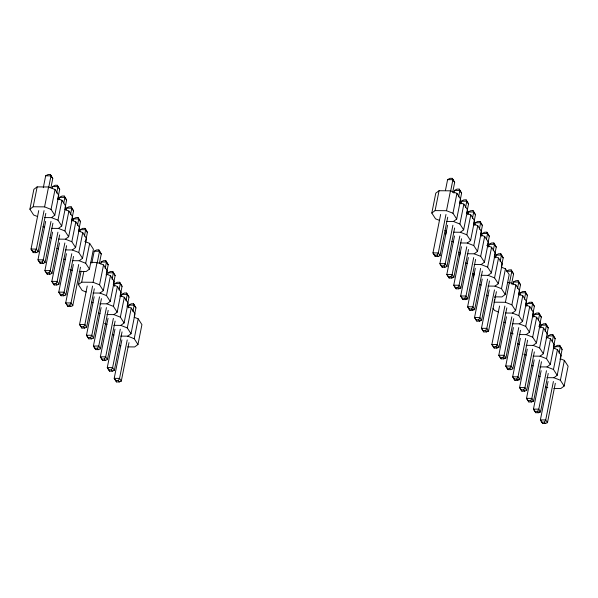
<?xml version="1.0" encoding="UTF-8"?>
<svg xmlns="http://www.w3.org/2000/svg" width="598" height="598" viewBox="0 0 598 598"><rect width="100%" height="100%" fill="white"/><g stroke="black" fill="none" stroke-linecap="round" stroke-linejoin="round"><path stroke-width="0.9" d="M37.681 216.588L33.638 215.003L29.9 209.195L33.869 189.319L37.151 186.882L48.55 186.987L55.023 189.521L58.761 195.329L54.792 215.205L51.51 217.642L44.491 217.575M29.9 209.195L33.182 206.759L37.151 186.882M38.728 210.586L31.044 249.037L33.376 252.633L36.044 252.662L38.123 251.803L45.807 213.351M43.303 187.697L45.68 175.797L48.132 174.481L50.359 174.504L52.759 178.563L50.927 187.72M33.182 206.759L44.581 206.871L48.55 186.987M44.058 210.638L36.373 249.089L35.17 251.302L36.044 252.662M48.632 187.75L51.009 175.849L50.359 174.504M45.657 221.365L37.973 259.809L40.305 263.412L42.974 263.434L45.052 262.574L52.916 223.211M52.243 188.407L52.609 186.576L55.061 185.26L57.288 185.283L59.688 189.342L57.677 199.411M54.792 215.205L51.054 209.397L55.023 189.521M50.987 221.41L43.303 259.861L42.099 262.074L42.974 263.434M56.66 193.034L57.939 186.628L57.288 185.283M52.587 232.136L44.91 270.588L47.242 274.183L49.903 274.213L51.981 273.353L59.665 234.902M59.172 199.179L59.538 197.347L61.99 196.032L64.218 196.054L64.943 197.191L66.617 200.113L64.973 208.358M51.428 228.354L58.44 228.421L61.721 225.984L57.984 220.176L61.953 200.3L57.909 198.715M57.916 232.188L50.239 270.64L49.029 272.852L49.903 274.213M63.777 202.894L64.868 197.4L64.218 196.054M61.721 225.984L65.69 206.101L61.953 200.3M59.523 242.915L51.839 281.359L54.171 284.962L56.832 284.984L58.91 284.125L66.595 245.681M66.109 209.958L66.468 208.126L68.92 206.811L71.147 206.833L73.547 210.892L71.536 220.961M58.357 239.125L65.369 239.193L68.65 236.756L64.913 230.948L68.89 211.072L64.838 209.487M64.853 242.96L57.169 281.411L55.965 283.624L56.832 284.984M70.519 214.585L71.805 208.179L71.147 206.833M68.65 236.756L72.62 216.88L68.89 211.072M66.453 253.687L58.768 292.138L61.101 295.733L63.769 295.763L65.847 294.904L73.524 256.452M73.038 220.729L73.405 218.898L75.849 217.582L78.076 217.605L80.476 221.664L78.652 230.821M65.287 249.904L72.298 249.971L75.58 247.535L71.842 241.727L75.819 221.851L71.767 220.266M71.782 253.739L64.098 292.19L62.895 294.403L63.769 295.763M77.448 225.364L78.734 218.95L78.076 217.605M75.58 247.535L79.549 227.651L75.819 221.851M73.382 264.466L65.698 302.909L68.03 306.512L70.699 306.535L72.777 305.675L80.461 267.231M79.968 231.508L80.334 229.677L82.786 228.361L85.006 228.384L85.738 229.512L87.405 232.443L85.761 240.68M72.216 260.676L79.228 260.743L82.509 258.306L78.779 252.498L82.748 232.622L78.704 231.037M78.712 264.51L71.027 302.962L69.824 305.182L70.699 306.535M84.385 236.135L85.663 229.729L85.006 228.384M82.509 258.306L86.486 238.43L82.748 232.622M86.194 292.011L82.15 290.434L78.413 284.626L81.119 271.073M78.413 284.626L81.694 282.189L83.862 271.343M79.145 271.455L86.164 271.522L89.438 269.085L85.708 263.277L89.678 243.401L84.819 241.502M89.438 269.085L93.415 249.202L89.678 243.401M87.241 286.016L79.556 324.46L81.896 328.063L84.557 328.085L86.635 327.226L94.32 288.782M91.815 263.127L94.192 251.227L96.644 249.912L98.872 249.934L101.271 253.993L99.44 263.15M81.694 282.189L93.094 282.293L97.063 262.417L103.536 264.951L107.274 270.752L103.305 290.635L100.023 293.072L93.011 293.005M92.57 286.068L84.886 324.512L83.683 326.732L84.557 328.085M97.145 263.18L99.522 251.28L98.872 249.934M94.17 296.787L86.493 335.239L88.825 338.834L91.487 338.864L93.565 338.005L101.436 298.641M100.756 263.83L101.122 261.999L103.574 260.683L105.801 260.706L108.201 264.764L106.19 274.841M103.305 290.635L99.567 284.827L103.536 264.951M99.5 296.84L91.823 335.291L90.612 337.504L91.487 338.864M105.173 268.465L106.451 262.051L105.801 260.706M101.107 307.566L93.423 346.01L95.755 349.613L98.416 349.636L100.494 348.776L108.178 310.332M107.692 274.609L108.051 272.778L110.503 271.462L112.73 271.485L115.13 275.543L113.299 284.7M99.941 303.777L106.952 303.844L110.234 301.407L106.496 295.599L110.473 275.723L106.422 274.138M106.437 307.619L98.752 346.063L97.549 348.283L98.416 349.636M112.103 279.236L113.388 272.83L112.73 271.485M110.234 301.407L114.203 281.531L110.473 275.723M108.036 318.338L100.352 356.789L102.684 360.385L105.353 360.415L107.431 359.555L115.108 321.104M114.435 286.3L114.988 283.549L117.432 282.234L119.66 282.256L122.059 286.315L120.049 296.391M106.87 314.555L113.882 314.623L117.163 312.186L113.426 306.378L117.402 286.502L113.351 284.917M113.366 318.39L105.682 356.842L104.478 359.054L105.353 360.415M119.032 290.015L120.318 283.601L119.66 282.256M117.163 312.186L121.132 292.302L117.402 286.502M114.966 329.117L107.281 367.561L109.613 371.164L112.282 371.186L114.36 370.326L122.044 331.883M121.551 296.16L121.917 294.328L124.369 293.013L126.589 293.035L128.989 297.094L127.165 306.251M113.799 325.327L120.811 325.394L124.092 322.957L120.362 317.149L124.332 297.273L120.288 295.689M120.295 329.169L112.611 367.613L111.407 369.833L112.282 371.186M125.969 300.787L127.247 294.38L126.589 293.035M124.092 322.957L128.069 303.081L124.332 297.273M121.895 339.888L114.211 378.34L116.543 381.935L119.211 381.965L121.289 381.105L128.974 342.654M128.301 307.85L128.847 305.1L131.298 303.784L133.526 303.806L135.925 307.873L134.273 316.11M120.729 336.106L127.748 336.173L131.022 333.736L127.292 327.928L131.261 308.052L127.217 306.468M127.225 339.941L119.54 378.392L118.337 380.605L119.211 381.965M132.898 311.565L134.176 305.152L133.526 303.806M131.022 333.736L134.999 313.853L131.261 308.052M127.658 346.877L134.677 346.945L137.959 344.508L134.221 338.7L138.19 318.824L134.146 317.239M137.959 344.508L141.928 324.632L138.19 318.824M439.597 220.423L435.553 218.846L431.816 213.038L435.785 193.161L439.067 190.725L450.466 190.829L456.939 193.363L460.677 199.171L456.708 219.047L453.426 221.484L446.407 221.417M431.816 213.038L435.097 210.601L439.067 190.725M440.644 214.428L432.959 252.879L435.292 256.475L437.96 256.497L440.038 255.645L447.723 217.194M445.398 190.627L447.596 179.639L450.047 178.324L452.275 178.346L454.674 182.405L452.656 192.474M435.097 210.601L446.497 210.713L450.466 190.829M445.973 214.48L438.289 252.924L437.086 255.144L437.96 256.497M450.548 191.592L452.925 179.692L452.275 178.346M445.674 234.588L446.4 230.978M447.573 225.199L439.889 263.651L442.221 267.254L444.89 267.276L446.968 266.416L454.652 227.973M453.979 193.161L454.525 190.418L456.977 189.103L459.204 189.118L461.604 193.184L459.593 203.253M456.708 219.047L452.97 213.239L456.939 193.363M452.903 225.252L445.218 263.703L444.015 265.916L444.89 267.276M458.576 196.877L459.855 190.47L459.204 189.118M454.502 235.978L446.826 274.43L449.158 278.025L451.819 278.048L453.897 277.195L461.581 238.744M460.909 203.94L461.454 201.19L463.906 199.874L466.134 199.896L468.533 203.955L466.702 213.112M453.344 232.196L460.355 232.263L463.637 229.819L459.899 224.018L463.869 204.135L459.825 202.558M459.832 236.031L452.155 274.475L450.944 276.695L451.819 278.048M465.506 207.648L466.784 201.242L466.134 199.896M463.637 229.819L467.606 209.943L463.869 204.135M459.541 256.138L460.079 253.425M461.439 246.757L453.755 285.201L456.087 288.804L458.748 288.827L460.826 287.967L468.511 249.523M467.838 214.712L468.384 211.969L470.835 210.653L473.063 210.668L475.462 214.734L473.452 224.803M460.273 242.967L467.285 243.035L470.566 240.598L466.829 234.79L470.805 214.914L466.754 213.329M466.769 246.802L459.085 285.253L457.881 287.466L458.748 288.827M472.435 218.427L473.721 212.021L473.063 210.668M470.566 240.598L474.535 220.722L470.805 214.914M468.369 257.529L460.684 295.98L463.016 299.576L465.685 299.598L467.763 298.746L475.627 259.382M474.767 225.491L475.32 222.74L477.765 221.424L479.992 221.447L482.392 225.506L480.568 234.663M467.202 253.746L474.214 253.814L477.496 251.369L473.758 245.569L477.735 225.685L473.683 224.108M473.698 257.581L466.014 296.025L464.81 298.245L465.685 299.598M479.364 229.198L480.65 222.792L479.992 221.447M477.496 251.369L481.465 231.493L477.735 225.685M473.399 277.689L474.304 273.174M475.298 268.308L467.614 306.752L469.946 310.355L472.614 310.377L474.692 309.517L482.377 271.073M481.696 236.262L482.25 233.519L484.701 232.203L486.922 232.218L489.321 236.285L487.676 244.522M474.132 264.518L481.143 264.585L484.425 262.148L480.695 256.34L484.664 236.464L480.62 234.879M480.628 268.353L472.943 306.804L471.74 309.017L472.614 310.377M486.48 239.058L487.579 233.571L486.922 232.218M484.425 262.148L488.402 242.272L484.664 236.464M482.227 279.079L474.543 317.531L476.875 321.126L479.544 321.148L481.622 320.296L489.485 280.933M488.633 247.041L489.179 244.29L491.631 242.975L493.858 242.997L496.258 247.056L494.24 257.125M481.061 275.297L488.08 275.364L491.354 272.92L487.624 267.119L491.593 247.236L486.735 245.337M487.557 279.131L479.873 317.575L478.669 319.795L479.544 321.148M493.23 250.749L494.509 244.343L493.858 242.997M491.354 272.92L495.331 253.044L491.593 247.236M489.157 289.858L481.472 328.302L483.804 331.905L486.473 331.927L488.551 331.068L496.415 291.704M495.563 257.813L496.108 255.069L498.56 253.754L500.788 253.769L503.187 257.835L501.356 266.985M487.99 286.068L495.009 286.136L498.291 283.699L494.553 277.891L498.523 258.015L494.479 256.43M494.486 289.903L486.802 328.354L485.598 330.567L486.473 331.927M500.16 261.528L501.438 255.122L500.788 253.769M494.187 301.287L494.546 299.478M494.905 297.669L495.271 295.868M498.291 283.699L502.26 263.823L498.523 258.015M494.927 296.847L501.939 296.914L505.22 294.47L501.483 288.67L505.452 268.786L501.408 267.209M499.554 306.019L491.87 344.463L494.202 348.066L496.871 348.088L498.949 347.229L506.812 307.865M505.22 294.47L509.19 274.594L505.452 268.786M494.008 302.192L505.407 302.296L509.376 282.42L515.85 284.954L519.587 290.755L515.611 310.639L512.337 313.075L505.317 313.008M504.884 306.071L497.2 344.515L495.996 346.735L496.871 348.088M509.459 283.183L511.836 271.283L511.185 269.937L508.958 269.915L506.506 271.23L511.836 271.283L513.585 273.996L511.567 284.065M506.484 316.791L498.799 355.242L501.131 358.837L503.8 358.867L505.878 358.008L513.742 318.644M512.89 284.753L513.435 282.009L515.887 280.686L518.115 280.709L520.514 284.775L518.683 293.924M515.611 310.639L511.881 304.831L515.85 284.954M511.813 316.843L504.129 355.294L502.925 357.507L503.8 358.867M517.487 288.468L518.765 282.054L518.115 280.709M513.413 327.569L505.736 366.013L508.068 369.616L510.729 369.639L512.807 368.779L520.492 330.335M519.819 295.524L520.365 292.781L522.816 291.465L525.044 291.488L527.443 295.547L525.433 305.615M512.247 323.78L519.266 323.847L522.547 321.41L518.81 315.602L522.779 295.726L518.735 294.149M518.743 327.622L511.066 366.066L509.855 368.286L510.729 369.639M524.416 299.239L525.694 292.833L525.044 291.488M522.547 321.41L526.517 301.534L522.779 295.726M520.35 338.341L512.665 376.792L514.998 380.388L517.659 380.418L519.737 379.558L527.608 340.195M526.748 306.303L527.294 303.56L529.746 302.237L531.973 302.259L534.373 306.326L532.541 315.475M519.184 334.559L526.195 334.626L529.477 332.189L525.739 326.381L529.716 306.505L525.664 304.92M525.679 338.393L517.995 376.845L516.784 379.057L517.659 380.418M531.345 310.018L532.624 303.605L531.973 302.259M529.477 332.189L533.446 312.306L529.716 306.505M527.279 349.12L519.595 387.564L521.927 391.167L524.588 391.189L526.674 390.33L534.35 351.886M533.678 317.075L534.231 314.331L536.675 313.016L538.903 313.038L541.302 317.097L539.658 325.334M526.113 345.33L533.124 345.397L536.406 342.96L532.669 337.152L536.645 317.276L532.594 315.699M532.609 349.172L524.924 387.616L523.721 389.836L524.588 391.189M538.462 319.878L539.56 314.384L538.903 313.038M536.406 342.96L540.375 323.084L536.645 317.276M534.208 359.891L526.524 398.343L528.856 401.938L531.525 401.968L533.603 401.109L541.467 361.745M540.607 327.854L541.16 325.11L543.612 323.787L545.832 323.81L548.231 327.876L546.953 334.282M533.042 356.109L540.054 356.176L543.335 353.739L539.605 347.931L543.575 328.055L538.716 326.157M539.538 359.944L531.854 398.395L530.65 400.608L531.525 401.968M545.204 331.569L546.49 325.155L545.832 323.81M546.221 337.945L546.587 336.113M543.335 353.739L547.305 333.856L543.575 328.055M541.138 370.67L533.453 409.114L535.786 412.717L538.454 412.74L540.532 411.88L548.216 373.436M547.723 337.713L548.089 335.882L550.541 334.566L552.769 334.588L553.494 335.717L555.168 338.647L553.516 346.885M539.972 366.88L546.991 366.948L550.265 364.511L546.535 358.703L550.504 338.827L546.46 337.25M546.467 370.723L538.783 409.167L537.58 411.387L538.454 412.74M552.32 341.428L553.419 335.934L552.769 334.588M550.265 364.511L554.241 344.635L550.504 338.827M548.067 381.442L540.383 419.893L542.715 423.489L545.383 423.519L547.462 422.659L555.325 383.296M554.652 348.492L555.019 346.661L557.471 345.338L559.698 345.36L562.098 349.426L560.087 359.495M546.901 377.659L553.92 377.727L557.194 375.29L553.464 369.482L557.433 349.606L553.389 348.021M553.397 381.494L545.712 419.945L544.509 422.158L545.383 423.519M559.07 353.119L560.348 346.705L559.698 345.36M557.194 375.29L561.171 355.406L557.433 349.606M553.838 388.431L560.849 388.498L564.131 386.061L560.393 380.253L564.363 360.377L560.319 358.8M564.131 386.061L568.1 366.185L564.363 360.377M45.68 175.797L51.009 175.849L52.759 178.563M447.596 179.639L452.925 179.692L454.674 182.405M52.609 186.576L57.939 186.628L59.688 189.342M454.525 190.418L459.855 190.47L461.604 193.184M59.538 197.347L64.868 197.4L66.617 200.113M461.454 201.19L466.784 201.242L468.533 203.955M66.468 208.126L71.805 208.179L73.547 210.892M468.384 211.969L473.721 212.021L475.462 214.734M73.405 218.898L78.734 218.95L80.476 221.664M475.32 222.74L480.65 222.792L482.392 225.506M80.334 229.677L85.663 229.729L87.405 232.443M482.25 233.519L487.579 233.571L489.321 236.285M489.179 244.29L494.509 244.343L496.258 247.056M94.192 251.227L99.522 251.28L101.271 253.993M496.108 255.069L501.438 255.122L503.187 257.835M35.17 251.302L32.509 251.28L31.044 249.037L36.373 249.089L38.123 251.803M440.038 255.645L438.289 252.924L432.959 252.879L434.425 255.114L437.086 255.144M101.122 261.999L106.451 262.051L108.201 264.764M90.926 262.358L97.063 262.417M42.099 262.074L39.438 262.051L37.973 259.809L43.303 259.861L45.052 262.574M446.968 266.416L445.218 263.703L439.889 263.651L441.354 265.893L444.015 265.916M108.051 272.778L113.388 272.83L115.13 275.543M49.029 272.852L46.367 272.83L44.91 270.588L50.239 270.64L51.981 273.353M452.125 277.173L453.897 277.195L452.155 274.475L446.826 274.43L448.283 276.665L450.944 276.695M513.435 282.009L518.765 282.054L520.514 284.775M507.62 282.406L509.376 282.42M114.988 283.549L120.318 283.601L122.059 286.315M55.965 283.624L53.297 283.601L51.839 281.359L57.169 281.411L58.91 284.125M459.055 287.952L460.826 287.967L459.085 285.253L453.755 285.201L455.213 287.444L457.881 287.466M520.365 292.781L525.694 292.833L527.443 295.547M121.917 294.328L127.247 294.38L128.989 297.094M62.895 294.403L60.226 294.38L58.768 292.138L64.098 292.19L65.847 294.904M465.984 298.723L467.763 298.746L466.014 296.025L460.684 295.98L462.142 298.215L464.81 298.245M527.294 303.56L532.624 303.605L534.373 306.326M128.847 305.1L134.176 305.152L135.925 307.873M69.824 305.182L67.155 305.152L65.698 302.909L71.027 302.962L72.777 305.675M472.913 309.502L474.692 309.517L472.943 306.804L467.614 306.752L469.071 308.994L471.74 309.017M534.231 314.331L539.56 314.384L541.302 317.097M479.843 320.274L481.622 320.296L479.873 317.575L474.543 317.531L476.008 319.766L478.669 319.795M541.16 325.11L546.49 325.155L548.231 327.876M83.683 326.732L81.022 326.702L79.556 324.46L84.886 324.512L86.635 327.226M486.772 331.053L488.551 331.068L486.802 328.354L481.472 328.302L482.937 330.545L485.598 330.567M548.089 335.882L553.419 335.934L555.168 338.647M90.612 337.504L87.951 337.481L86.493 335.239L91.823 335.291L93.565 338.005M555.019 346.661L560.348 346.705L562.098 349.426M497.17 347.214L498.949 347.229L497.2 344.515L491.87 344.463L493.328 346.705L495.996 346.735M97.549 348.283L94.88 348.253L93.423 346.01L98.752 346.063L100.494 348.776M504.099 357.993L505.878 358.008L504.129 355.294L498.799 355.242L500.264 357.484L502.925 357.507M104.478 359.054L101.809 359.032L100.352 356.789L105.682 356.842L107.431 359.555M512.807 368.779L511.066 366.066L505.736 366.013L507.194 368.256L509.855 368.286M111.407 369.833L108.739 369.803L107.281 367.561L112.611 367.613L114.36 370.326M517.965 379.543L519.737 379.558L517.995 376.845L512.665 376.792L514.123 379.035L516.784 379.057M118.337 380.605L115.676 380.582L114.211 378.34L119.54 378.392L121.289 381.105M526.674 390.33L524.924 387.616L519.595 387.564L521.052 389.806L523.721 389.836M531.824 401.094L533.603 401.109L531.854 398.395L526.524 398.343L527.982 400.585L530.65 400.608M538.753 411.865L540.532 411.88L538.783 409.167L533.453 409.114L534.911 411.357L537.58 411.387M547.462 422.659L545.712 419.945L540.383 419.893L541.848 422.136L544.509 422.158M446.497 210.713L452.97 213.239M453.426 221.484L459.899 224.018M460.355 232.263L466.829 234.79M444.912 230.566L446.527 231.202M467.285 243.035L473.758 245.569M451.841 241.345L453.456 241.973M474.214 253.814L480.695 256.34M458.771 252.117L460.393 252.752M481.143 264.585L487.624 267.119M465.7 262.896L467.322 263.524M488.08 275.364L494.553 277.891M472.629 273.667L474.251 274.303M495.009 286.136L501.483 288.67M479.559 284.446L481.181 285.082M505.407 302.296L511.881 304.831M486.495 295.218L488.11 295.853M512.337 313.075L518.81 315.602M498.508 312.014L494.464 310.437L493.058 308.254M519.266 323.847L525.739 326.381M503.822 322.158L505.437 322.793M526.195 334.626L532.669 337.152M510.752 332.937L513.181 333.886M533.124 345.397L539.605 347.931M517.681 343.708L519.296 344.343M540.054 356.176L546.535 358.703M523.803 354.166L526.233 355.115M546.991 366.948L553.464 369.482M531.54 365.258L533.162 365.894M553.92 377.727L560.393 380.253M538.469 376.037L540.091 376.665M545.406 386.809L547.828 387.758M44.581 206.871L51.054 209.397M51.51 217.642L57.984 220.176M58.44 228.421L64.913 230.948M42.996 226.724L44.611 227.36M65.369 239.193L71.842 241.727M49.926 237.503L51.54 238.139M72.298 249.971L78.779 252.498M56.855 248.275L58.477 248.91M79.228 260.743L85.708 263.277M63.784 259.054L65.406 259.689M69.906 269.511L72.336 270.46M93.094 282.293L99.567 284.827M100.023 293.072L106.496 295.599M106.952 303.844L113.426 306.378M91.509 302.154L93.124 302.79M113.882 314.623L120.362 317.149M98.438 312.933L100.06 313.561M120.811 325.394L127.292 327.928M104.56 323.391L106.99 324.34M127.748 336.173L134.221 338.7M112.297 334.484L113.919 335.112M119.226 345.255L120.848 345.891M32.793 251.751L33.376 252.633M39.722 262.522L40.305 263.412M46.651 273.301L47.242 274.183M53.581 284.072L54.171 284.962M60.518 294.851L61.101 295.733M67.447 305.63L68.03 306.512M81.306 327.181L81.896 328.063M88.235 337.952L88.825 338.834M95.164 348.731L95.755 349.613M102.101 359.503L102.684 360.385M109.03 370.282L109.613 371.164M115.96 381.053L116.543 381.935M511.185 269.937L513.585 273.996M434.425 255.114L435.292 256.475M441.354 265.893L442.221 267.254M448.283 276.665L449.158 278.025M455.213 287.444L456.087 288.804M462.142 298.215L463.016 299.576M469.071 308.994L469.946 310.355M476.008 319.766L476.875 321.126M482.937 330.545L483.804 331.905M493.328 346.705L494.202 348.066M500.264 357.484L501.131 358.837M507.194 368.256L508.068 369.616M514.123 379.035L514.998 380.388M521.052 389.806L521.927 391.167M527.982 400.585L528.856 401.938M534.911 411.357L535.786 412.717M541.848 422.136L542.715 423.489"/></g></svg>
